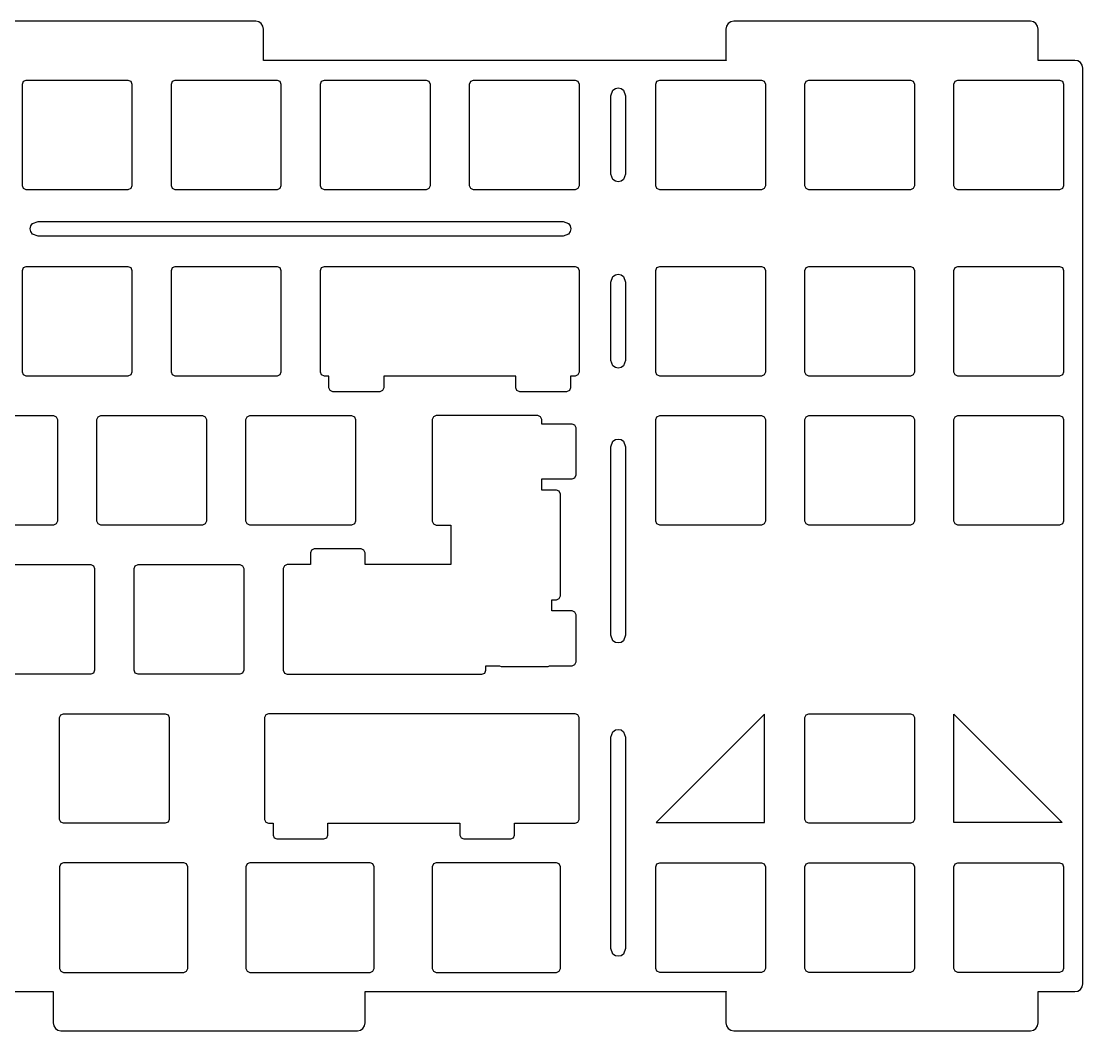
# Model space of a CAD drawing. Extents: x 8 to 355, y 3 to 132.
# Drawn here: x 219.5 to 355.1, y 3.5 to 132.5 of the extents above; entities that cross this region are included whole.
import ezdxf

# ---------------------------------------------------------------- set-up
doc = ezdxf.new("R2010")
doc.units = 0

msp = doc.modelspace()

# ---------------------------------------------------------------- linework, layer by layer
at = {"layer": 'Layer 1'}
for p, q in [((249.42492, 132.475089), (211.5249, 132.475089)), ((249.814857, 132.396755), (249.42492, 132.475089)), ((250.132616, 132.182869), (249.814857, 132.396755)), ((250.34651, 131.865109), (250.132616, 132.182869)), ((250.42485, 131.475151), (250.34651, 131.865109)), ((309.602864, 131.865109), (309.52445, 131.475151)), ((309.816925, 132.182869), (309.602864, 131.865109)), ((310.134861, 132.396755), (309.816925, 132.182869)), ((310.5249, 132.475089), (310.134861, 132.396755)), ((348.42491, 132.475089), (310.5249, 132.475089)), ((348.814869, 132.396755), (348.42491, 132.475089)), ((349.13263, 132.182869), (348.814869, 132.396755)), ((349.346516, 131.865109), (349.13263, 132.182869)), ((349.42485, 131.475151), (349.346516, 131.865109)), ((250.42485, 127.57513), (250.42485, 131.475151)), ((309.52445, 131.475151), (309.52445, 127.57513)), ((349.42485, 127.57513), (349.42485, 131.475151)), ((250.41485, 127.474878), (250.42485, 127.57513)), ((309.52445, 127.57513), (309.53475, 127.474878)), ((349.41455, 127.474878), (349.42485, 127.57513)), ((309.53475, 127.474878), (250.41485, 127.474878)), ((354.12485, 127.474878), (349.41455, 127.474878)), ((354.514809, 127.396543), (354.12485, 127.474878)), ((354.83257, 127.182657), (354.514809, 127.396543)), ((355.046456, 126.864896), (354.83257, 127.182657)), ((355.12479, 126.474939), (355.046456, 126.864896)), ((355.12479, 9.47485), (355.12479, 126.474939)), ((65.415165, 8.47491), (223.53468, 8.47491)), ((223.53468, 8.47491), (223.52468, 8.37521)), ((223.52468, 8.37521), (223.52468, 4.47519)), ((263.42457, 8.37521), (263.41457, 8.47491)), ((263.41457, 8.47491), (309.53475, 8.47491)), ((263.42457, 4.47519), (263.42457, 8.37521)), ((309.53475, 8.47491), (309.52445, 8.37521)), ((309.52445, 8.37521), (309.52445, 4.47519)), ((349.42485, 8.37521), (349.41455, 8.47491)), ((349.41455, 8.47491), (354.12485, 8.47491)), ((349.42485, 4.47519), (349.42485, 8.37521)), ((354.12485, 8.47491), (354.514809, 8.553244)), ((354.514809, 8.553244), (354.83257, 8.76713)), ((354.83257, 8.76713), (355.046456, 9.084891)), ((355.046456, 9.084891), (355.12479, 9.47485)), ((223.52468, 4.47519), (223.603014, 4.085231)), ((223.603014, 4.085231), (223.8169, 3.76747)), ((263.13235, 3.76747), (263.346236, 4.085231)), ((263.346236, 4.085231), (263.42457, 4.47519)), ((309.52445, 4.47519), (309.602864, 4.085231)), ((309.602864, 4.085231), (309.816925, 3.76747)), ((349.13263, 3.76747), (349.346516, 4.085231)), ((349.346516, 4.085231), (349.42485, 4.47519)), ((223.8169, 3.76747), (224.134661, 3.553584)), ((224.134661, 3.553584), (224.52462, 3.47525)), ((224.52462, 3.47525), (262.42463, 3.47525)), ((262.42463, 3.47525), (262.814589, 3.553584)), ((262.814589, 3.553584), (263.13235, 3.76747)), ((309.816925, 3.76747), (310.134861, 3.553584)), ((310.134861, 3.553584), (310.5249, 3.47525)), ((310.5249, 3.47525), (348.42491, 3.47525)), ((348.42491, 3.47525), (348.814869, 3.553584)), ((348.814869, 3.553584), (349.13263, 3.76747))]:
    msp.add_line(p, q, dxfattribs=at)
at = {"layer": 'Layer 2'}
for p, q in [((219.746447, 124.803553), (220.1, 124.95)), ((220.1, 124.95), (233.1, 124.95)), ((220.1, 124.95), (220.1, 124.95)), ((233.1, 124.95), (233.453553, 124.803553)), ((238.796447, 124.803553), (239.15, 124.95)), ((239.15, 124.95), (252.15, 124.95)), ((239.15, 124.95), (239.15, 124.95)), ((252.15, 124.95), (252.503553, 124.803553)), ((257.846447, 124.803553), (258.2, 124.95)), ((258.2, 124.95), (271.2, 124.95)), ((258.2, 124.95), (258.2, 124.95)), ((271.2, 124.95), (271.553553, 124.803553)), ((276.896447, 124.803553), (277.25, 124.95)), ((277.25, 124.95), (290.25, 124.95)), ((277.25, 124.95), (277.25, 124.95)), ((290.25, 124.95), (290.603553, 124.803553)), ((300.709447, 124.803553), (301.063, 124.95)), ((301.063, 124.95), (314.063, 124.95)), ((301.063, 124.95), (301.063, 124.95)), ((314.063, 124.95), (314.416553, 124.803553)), ((319.759447, 124.803553), (320.113, 124.95)), ((320.113, 124.95), (333.113, 124.95)), ((320.113, 124.95), (320.113, 124.95)), ((333.113, 124.95), (333.466553, 124.803553)), ((338.809447, 124.803553), (339.163, 124.95)), ((339.163, 124.95), (352.163, 124.95)), ((339.163, 124.95), (339.163, 124.95)), ((352.163, 124.95), (352.516553, 124.803553)), ((219.6, 124.45), (219.746447, 124.803553)), ((219.6, 111.45), (219.6, 124.45)), ((233.453553, 124.803553), (233.6, 124.45)), ((233.6, 124.45), (233.6, 111.45)), ((238.65, 124.45), (238.796447, 124.803553)), ((238.65, 111.45), (238.65, 124.45)), ((252.503553, 124.803553), (252.65, 124.45)), ((252.65, 124.45), (252.65, 111.45)), ((257.7, 124.45), (257.846447, 124.803553)), ((257.7, 111.45), (257.7, 124.45)), ((271.553553, 124.803553), (271.7, 124.45)), ((271.7, 124.45), (271.7, 111.45)), ((276.75, 124.45), (276.896447, 124.803553)), ((276.75, 111.45), (276.75, 124.45)), ((290.603553, 124.803553), (290.75, 124.45)), ((290.75, 124.45), (290.75, 111.45)), ((300.563, 124.45), (300.709447, 124.803553)), ((300.563, 111.45), (300.563, 124.45)), ((314.416553, 124.803553), (314.563, 124.45)), ((314.563, 124.45), (314.563, 111.45)), ((319.613, 124.45), (319.759447, 124.803553)), ((319.613, 111.45), (319.613, 124.45)), ((333.466553, 124.803553), (333.613, 124.45)), ((333.613, 124.45), (333.613, 111.45)), ((338.663, 124.45), (338.809447, 124.803553)), ((338.663, 111.45), (338.663, 124.45)), ((352.516553, 124.803553), (352.663, 124.45)), ((352.663, 124.45), (352.663, 111.45)), ((219.746447, 111.096447), (219.6, 111.45)), ((233.6, 111.45), (233.453553, 111.096447)), ((238.796447, 111.096447), (238.65, 111.45)), ((252.65, 111.45), (252.503553, 111.096447)), ((257.846447, 111.096447), (257.7, 111.45)), ((271.7, 111.45), (271.553553, 111.096447)), ((276.896447, 111.096447), (276.75, 111.45)), ((290.75, 111.45), (290.603553, 111.096447)), ((300.709447, 111.096447), (300.563, 111.45)), ((314.563, 111.45), (314.416553, 111.096447)), ((319.759447, 111.096447), (319.613, 111.45)), ((333.613, 111.45), (333.466553, 111.096447)), ((338.809447, 111.096447), (338.663, 111.45)), ((352.663, 111.45), (352.516553, 111.096447)), ((220.1, 110.95), (219.746447, 111.096447)), ((233.1, 110.95), (220.1, 110.95)), ((233.453553, 111.096447), (233.1, 110.95)), ((239.15, 110.95), (238.796447, 111.096447)), ((252.15, 110.95), (239.15, 110.95)), ((252.503553, 111.096447), (252.15, 110.95)), ((258.2, 110.95), (257.846447, 111.096447)), ((271.2, 110.95), (258.2, 110.95)), ((271.553553, 111.096447), (271.2, 110.95)), ((277.25, 110.95), (276.896447, 111.096447)), ((290.25, 110.95), (277.25, 110.95)), ((290.603553, 111.096447), (290.25, 110.95)), ((301.063, 110.95), (300.709447, 111.096447)), ((314.063, 110.95), (301.063, 110.95)), ((314.416553, 111.096447), (314.063, 110.95)), ((320.113, 110.95), (319.759447, 111.096447)), ((333.113, 110.95), (320.113, 110.95)), ((333.466553, 111.096447), (333.113, 110.95)), ((339.163, 110.95), (338.809447, 111.096447)), ((352.163, 110.95), (339.163, 110.95)), ((352.516553, 111.096447), (352.163, 110.95)), ((219.6, 100.637), (219.746447, 100.990553)), ((219.6, 87.637), (219.6, 100.637)), ((219.746447, 100.990553), (220.1, 101.137)), ((220.1, 101.137), (233.1, 101.137)), ((220.1, 101.137), (220.1, 101.137)), ((233.1, 101.137), (233.453553, 100.990553)), ((233.453553, 100.990553), (233.6, 100.637)), ((233.6, 100.637), (233.6, 87.637)), ((238.65, 100.637), (238.796447, 100.990553)), ((238.65, 87.637), (238.65, 100.637)), ((238.796447, 100.990553), (239.15, 101.137)), ((239.15, 101.137), (252.15, 101.137)), ((239.15, 101.137), (239.15, 101.137)), ((252.15, 101.137), (252.503553, 100.990553)), ((252.503553, 100.990553), (252.65, 100.637)), ((252.65, 100.637), (252.65, 87.637)), ((257.70003, 100.636772), (257.846293, 100.99037)), ((257.70003, 87.636532), (257.70003, 100.636772)), ((257.846293, 100.99037), (258.19974, 101.137)), ((258.19974, 101.137), (267.72474, 101.137)), ((267.72474, 101.137), (271.19998, 101.137)), ((271.19998, 101.137), (277.24974, 101.137)), ((277.24974, 101.137), (280.72498, 101.137)), ((280.72498, 101.137), (290.24998, 101.137)), ((290.24998, 101.137), (290.603763, 100.990554)), ((290.603763, 100.990554), (290.75021, 100.636772)), ((290.75021, 100.636772), (290.75021, 87.636532)), ((300.563, 100.637), (300.709447, 100.990553)), ((300.563, 87.637), (300.563, 100.637)), ((300.709447, 100.990553), (301.063, 101.137)), ((301.063, 101.137), (314.063, 101.137)), ((301.063, 101.137), (301.063, 101.137)), ((314.063, 101.137), (314.416553, 100.990553)), ((314.416553, 100.990553), (314.563, 100.637)), ((314.563, 100.637), (314.563, 87.637)), ((319.613, 100.637), (319.759447, 100.990553)), ((319.613, 87.637), (319.613, 100.637)), ((319.759447, 100.990553), (320.113, 101.137)), ((320.113, 101.137), (333.113, 101.137)), ((320.113, 101.137), (320.113, 101.137)), ((333.113, 101.137), (333.466553, 100.990553)), ((333.466553, 100.990553), (333.613, 100.637)), ((333.613, 100.637), (333.613, 87.637)), ((338.663, 100.637), (338.809447, 100.990553)), ((338.663, 87.637), (338.663, 100.637)), ((338.809447, 100.990553), (339.163, 101.137)), ((339.163, 101.137), (352.163, 101.137)), ((339.163, 101.137), (339.163, 101.137)), ((352.163, 101.137), (352.516553, 100.990553)), ((352.516553, 100.990553), (352.663, 100.637)), ((352.663, 100.637), (352.663, 87.637)), ((219.746447, 87.283447), (219.6, 87.637)), ((220.1, 87.137), (219.746447, 87.283447)), ((233.1, 87.137), (220.1, 87.137)), ((233.453553, 87.283447), (233.1, 87.137)), ((233.6, 87.637), (233.453553, 87.283447)), ((238.796447, 87.283447), (238.65, 87.637)), ((239.15, 87.137), (238.796447, 87.283447)), ((252.15, 87.137), (239.15, 87.137)), ((252.503553, 87.283447), (252.15, 87.137)), ((252.65, 87.637), (252.503553, 87.283447)), ((257.846476, 87.283268), (257.70003, 87.636532)), ((258.19974, 87.136821), (257.846476, 87.283268)), ((258.78679, 87.136821), (258.19974, 87.136821)), ((258.78679, 85.636654), (258.78679, 87.136821)), ((267.72474, 87.136821), (265.78688, 87.136821)), ((265.78688, 87.136821), (265.78688, 85.636654)), ((271.19998, 87.136821), (267.72474, 87.136821)), ((277.24974, 87.136821), (271.19998, 87.136821)), ((280.72498, 87.136821), (277.24974, 87.136821)), ((282.66285, 87.136821), (280.72498, 87.136821)), ((282.66285, 85.636654), (282.66285, 87.136821)), ((290.24998, 87.136821), (289.66294, 87.136821)), ((289.66294, 87.136821), (289.66294, 85.636654)), ((290.60358, 87.283084), (290.24998, 87.136821)), ((290.75021, 87.636532), (290.60358, 87.283084)), ((300.709447, 87.283447), (300.563, 87.637)), ((301.063, 87.137), (300.709447, 87.283447)), ((314.063, 87.137), (301.063, 87.137)), ((314.416553, 87.283447), (314.063, 87.137)), ((314.563, 87.637), (314.416553, 87.283447)), ((319.759447, 87.283447), (319.613, 87.637)), ((320.113, 87.137), (319.759447, 87.283447)), ((333.113, 87.137), (320.113, 87.137)), ((333.466553, 87.283447), (333.113, 87.137)), ((333.613, 87.637), (333.466553, 87.283447)), ((338.809447, 87.283447), (338.663, 87.637)), ((339.163, 87.137), (338.809447, 87.283447)), ((352.163, 87.137), (339.163, 87.137)), ((352.516553, 87.283447), (352.163, 87.137)), ((352.663, 87.637), (352.516553, 87.283447)), ((258.93342, 85.283206), (258.78679, 85.636654)), ((265.78688, 85.636654), (265.640434, 85.28339)), ((282.80948, 85.283206), (282.66285, 85.636654)), ((289.66294, 85.636654), (289.516494, 85.28339)), ((259.28702, 85.136943), (258.93342, 85.283206)), ((265.28717, 85.136943), (259.28702, 85.136943)), ((265.640434, 85.28339), (265.28717, 85.136943)), ((283.16308, 85.136943), (282.80948, 85.283206)), ((289.16323, 85.136943), (283.16308, 85.136943)), ((289.516494, 85.28339), (289.16323, 85.136943)), ((210.575, 82.087), (223.575, 82.087)), ((223.575, 82.087), (223.928553, 81.940553)), ((223.928553, 81.940553), (224.075, 81.587)), ((224.075, 81.587), (224.075, 68.587)), ((229.125, 81.587), (229.271447, 81.940553)), ((229.125, 68.587), (229.125, 81.587)), ((229.271447, 81.940553), (229.625, 82.087)), ((229.625, 82.087), (242.625, 82.087)), ((229.625, 82.087), (229.625, 82.087)), ((242.625, 82.087), (242.978553, 81.940553)), ((242.978553, 81.940553), (243.125, 81.587)), ((243.125, 81.587), (243.125, 68.587)), ((248.175, 81.587), (248.321447, 81.940553)), ((248.175, 68.587), (248.175, 81.587)), ((248.321447, 81.940553), (248.675, 82.087)), ((248.675, 82.087), (261.675, 82.087)), ((248.675, 82.087), (248.675, 82.087)), ((261.675, 82.087), (262.028553, 81.940553)), ((262.028553, 81.940553), (262.175, 81.587)), ((262.175, 81.587), (262.175, 68.587)), ((272.134495, 81.940504), (271.98805, 81.58724)), ((271.98805, 81.58724), (271.98805, 68.587)), ((272.48776, 82.086951), (272.134495, 81.940504)), ((285.488, 82.086951), (272.48776, 82.086951)), ((285.8416, 81.940688), (285.488, 82.086951)), ((285.98823, 81.58724), (285.8416, 81.940688)), ((285.98823, 81.000195), (285.98823, 81.58724)), ((300.563, 81.587), (300.709447, 81.940553)), ((300.563, 68.587), (300.563, 81.587)), ((300.709447, 81.940553), (301.063, 82.087)), ((301.063, 82.087), (314.063, 82.087)), ((301.063, 82.087), (301.063, 82.087)), ((314.063, 82.087), (314.416553, 81.940553)), ((314.416553, 81.940553), (314.563, 81.587)), ((314.563, 81.587), (314.563, 68.587)), ((319.613, 81.587), (319.759447, 81.940553)), ((319.613, 68.587), (319.613, 81.587)), ((319.759447, 81.940553), (320.113, 82.087)), ((320.113, 82.087), (333.113, 82.087)), ((320.113, 82.087), (320.113, 82.087)), ((333.113, 82.087), (333.466553, 81.940553)), ((333.466553, 81.940553), (333.613, 81.587)), ((333.613, 81.587), (333.613, 68.587)), ((338.663, 81.587), (338.809447, 81.940553)), ((338.663, 68.587), (338.663, 81.587)), ((338.809447, 81.940553), (339.163, 82.087)), ((339.163, 82.087), (352.163, 82.087)), ((339.163, 82.087), (339.163, 82.087)), ((352.163, 82.087), (352.516553, 81.940553)), ((352.516553, 81.940553), (352.663, 81.587)), ((352.663, 81.587), (352.663, 68.587)), ((289.86913, 81.000195), (285.98823, 81.000195)), ((290.222579, 80.853565), (289.86913, 81.000195)), ((290.36884, 80.499967), (290.222579, 80.853565)), ((290.36884, 74.499817), (290.36884, 80.499967)), ((285.98823, 72.561951), (285.98823, 74.000106)), ((285.98823, 74.000106), (289.86913, 74.000106)), ((289.86913, 74.000106), (290.222395, 74.146553)), ((290.222395, 74.146553), (290.36884, 74.499817)), ((287.86925, 72.561951), (285.98823, 72.561951)), ((288.222515, 72.415504), (287.86925, 72.561951)), ((288.36896, 72.06224), (288.222515, 72.415504)), ((288.36896, 59.062), (288.36896, 72.06224)), ((223.575, 68.087), (210.575, 68.087)), ((223.928553, 68.233447), (223.575, 68.087)), ((224.075, 68.587), (223.928553, 68.233447)), ((229.271447, 68.233447), (229.125, 68.587)), ((229.625, 68.087), (229.271447, 68.233447)), ((242.625, 68.087), (229.625, 68.087)), ((242.978553, 68.233447), (242.625, 68.087)), ((243.125, 68.587), (242.978553, 68.233447)), ((248.321447, 68.233447), (248.175, 68.587)), ((248.675, 68.087), (248.321447, 68.233447)), ((261.675, 68.087), (248.675, 68.087)), ((262.028553, 68.233447), (261.675, 68.087)), ((262.175, 68.587), (262.028553, 68.233447)), ((271.98805, 68.587), (272.134311, 68.233402)), ((272.134311, 68.233402), (272.48776, 68.086772)), ((272.48776, 68.086772), (274.36878, 68.086772)), ((274.36878, 68.086772), (274.36878, 63.036951)), ((300.709447, 68.233447), (300.563, 68.587)), ((301.063, 68.087), (300.709447, 68.233447)), ((314.063, 68.087), (301.063, 68.087)), ((314.416553, 68.233447), (314.063, 68.087)), ((314.563, 68.587), (314.416553, 68.233447)), ((319.759447, 68.233447), (319.613, 68.587)), ((320.113, 68.087), (319.759447, 68.233447)), ((333.113, 68.087), (320.113, 68.087)), ((333.466553, 68.233447), (333.113, 68.087)), ((333.613, 68.587), (333.466553, 68.233447)), ((338.809447, 68.233447), (338.663, 68.587)), ((339.163, 68.087), (338.809447, 68.233447)), ((352.163, 68.087), (339.163, 68.087)), ((352.516553, 68.233447), (352.163, 68.087)), ((352.663, 68.587), (352.516553, 68.233447)), ((256.5525, 64.890386), (256.40605, 64.537118)), ((256.40605, 64.537118), (256.40605, 63.036951)), ((256.90577, 65.036829), (256.5525, 64.890386)), ((262.90592, 65.036829), (256.90577, 65.036829)), ((263.259515, 64.890562), (262.90592, 65.036829)), ((263.40614, 64.537118), (263.259515, 64.890562)), ((263.40614, 63.036951), (263.40614, 64.537118)), ((215.338, 63.037), (228.338, 63.037)), ((228.338, 63.037), (228.691553, 62.890553)), ((228.691553, 62.890553), (228.838, 62.537)), ((228.838, 62.537), (228.838, 49.537)), ((233.888, 62.537), (234.034447, 62.890553)), ((233.888, 49.537), (233.888, 62.537)), ((234.034447, 62.890553), (234.388, 63.037)), ((234.388, 63.037), (247.388, 63.037)), ((234.388, 63.037), (234.388, 63.037)), ((247.388, 63.037), (247.741553, 62.890553)), ((247.741553, 62.890553), (247.888, 62.537)), ((247.888, 62.537), (247.888, 49.537)), ((253.084495, 62.890504), (252.93805, 62.53724)), ((252.93805, 62.53724), (252.93805, 49.537)), ((253.43776, 63.036951), (253.084495, 62.890504)), ((256.40605, 63.036951), (253.43776, 63.036951)), ((265.34401, 63.036951), (263.40614, 63.036951)), ((266.438, 63.036951), (265.34401, 63.036951)), ((274.36878, 63.036951), (266.438, 63.036951)), ((287.28221, 57.124133), (287.28221, 58.561772)), ((287.28221, 58.561772), (287.86925, 58.561772)), ((287.86925, 58.561772), (288.222699, 58.708402)), ((288.222699, 58.708402), (288.36896, 59.062)), ((289.86913, 57.124133), (287.28221, 57.124133)), ((290.222579, 56.977503), (289.86913, 57.124133)), ((290.36884, 56.623905), (290.222579, 56.977503)), ((290.36884, 50.623755), (290.36884, 56.623905)), ((289.86913, 50.124044), (290.222395, 50.270491)), ((290.222395, 50.270491), (290.36884, 50.623755)), ((228.338, 49.037), (215.338, 49.037)), ((228.691553, 49.183447), (228.338, 49.037)), ((228.838, 49.537), (228.691553, 49.183447)), ((234.034447, 49.183447), (233.888, 49.537)), ((234.388, 49.037), (234.034447, 49.183447)), ((247.388, 49.037), (234.388, 49.037)), ((247.741553, 49.183447), (247.388, 49.037)), ((247.888, 49.537), (247.741553, 49.183447)), ((252.93805, 49.537), (253.084311, 49.183402)), ((253.084311, 49.183402), (253.43776, 49.036772)), ((253.43776, 49.036772), (265.34401, 49.036772)), ((265.34401, 49.036772), (266.438, 49.036772)), ((266.438, 49.036772), (278.34425, 49.036772)), ((278.34425, 49.036772), (278.697699, 49.183402)), ((278.697699, 49.183402), (278.84396, 49.537)), ((278.84396, 49.537), (278.84396, 50.124044)), ((278.84396, 50.124044), (280.57202, 50.124044)), ((280.57202, 50.124044), (280.78183, 50.037224)), ((280.78183, 50.037224), (286.78198, 50.037224)), ((286.78198, 50.037224), (286.99178, 50.124044)), ((286.99178, 50.124044), (289.86913, 50.124044)), ((224.363, 43.487), (224.509447, 43.840553)), ((224.363, 30.487), (224.363, 43.487)), ((224.509447, 43.840553), (224.863, 43.987)), ((224.863, 43.987), (237.863, 43.987)), ((224.863, 43.987), (224.863, 43.987)), ((237.863, 43.987), (238.216553, 43.840553)), ((238.216553, 43.840553), (238.363, 43.487)), ((238.363, 43.487), (238.363, 30.487)), ((250.702397, 43.840684), (250.55577, 43.48724)), ((250.55577, 43.48724), (250.55577, 30.487)), ((251.05599, 43.986951), (250.702397, 43.840684)), ((260.58099, 43.986951), (251.05599, 43.986951)), ((264.05623, 43.986951), (260.58099, 43.986951)), ((272.59886, 43.986951), (264.05623, 43.986951)), ((273.58123, 43.986951), (272.59886, 43.986951)), ((277.24974, 43.986951), (273.58123, 43.986951)), ((278.65276, 43.986951), (277.24974, 43.986951)), ((290.24998, 43.986951), (278.65276, 43.986951)), ((290.60358, 43.840688), (290.24998, 43.986951)), ((290.75021, 43.48724), (290.60358, 43.840688)), ((290.75021, 30.487), (290.75021, 43.48724)), ((319.613, 43.487), (319.759447, 43.840553)), ((319.613, 30.487), (319.613, 43.487)), ((319.759447, 43.840553), (320.113, 43.987)), ((320.113, 43.987), (333.113, 43.987)), ((320.113, 43.987), (320.113, 43.987)), ((333.113, 43.987), (333.466553, 43.840553)), ((333.466553, 43.840553), (333.613, 43.487)), ((333.613, 43.487), (333.613, 30.487)), ((224.509447, 30.133447), (224.363, 30.487)), ((224.863, 29.987), (224.509447, 30.133447)), ((237.863, 29.987), (224.863, 29.987)), ((238.216553, 30.133447), (237.863, 29.987)), ((238.363, 30.487), (238.216553, 30.133447)), ((250.55577, 30.487), (250.702213, 30.13322)), ((250.702213, 30.13322), (251.05599, 29.98677)), ((251.05599, 29.98677), (251.64304, 29.98677)), ((251.64304, 29.98677), (251.64304, 28.48712)), ((258.64313, 28.48712), (258.64313, 29.98677)), ((258.64313, 29.98677), (260.58099, 29.98677)), ((260.58099, 29.98677), (264.05623, 29.98677)), ((264.05623, 29.98677), (272.59886, 29.98677)), ((272.59886, 29.98677), (273.58123, 29.98677)), ((273.58123, 29.98677), (275.5191, 29.98677)), ((275.5191, 29.98677), (275.5191, 28.48712)), ((282.51919, 28.48712), (282.51919, 29.98677)), ((282.51919, 29.98677), (290.24998, 29.98677)), ((290.24998, 29.98677), (290.603763, 30.133217)), ((290.603763, 30.133217), (290.75021, 30.487)), ((319.759447, 30.133447), (319.613, 30.487)), ((320.113, 29.987), (319.759447, 30.133447)), ((333.113, 29.987), (320.113, 29.987)), ((333.466553, 30.133447), (333.113, 29.987)), ((333.613, 30.487), (333.466553, 30.133447)), ((251.64304, 28.48712), (251.789303, 28.13352)), ((251.789303, 28.13352), (252.14275, 27.98689)), ((252.14275, 27.98689), (258.1429, 27.98689)), ((258.1429, 27.98689), (258.496683, 28.133337)), ((258.496683, 28.133337), (258.64313, 28.48712)), ((275.5191, 28.48712), (275.665363, 28.13352)), ((275.665363, 28.13352), (276.01881, 27.98689)), ((276.01881, 27.98689), (282.01896, 27.98689)), ((282.01896, 27.98689), (282.372743, 28.133337)), ((282.372743, 28.133337), (282.51919, 28.48712)), ((224.509497, 24.790503), (224.36305, 24.43724)), ((224.36305, 24.43724), (224.36305, 11.437)), ((224.86276, 24.93695), (224.509497, 24.790503)), ((227.24401, 24.93695), (224.86276, 24.93695)), ((237.863, 24.93695), (227.24401, 24.93695)), ((240.24425, 24.93695), (237.863, 24.93695)), ((240.597513, 24.790503), (240.24425, 24.93695)), ((240.74396, 24.43724), (240.597513, 24.790503)), ((240.74396, 11.437), (240.74396, 24.43724)), ((248.321477, 24.790503), (248.17503, 24.43724)), ((248.17503, 24.43724), (248.17503, 11.437)), ((248.67474, 24.93695), (248.321477, 24.790503)), ((251.05599, 24.93695), (248.67474, 24.93695)), ((261.67498, 24.93695), (251.05599, 24.93695)), ((264.05623, 24.93695), (261.67498, 24.93695)), ((264.409493, 24.790503), (264.05623, 24.93695)), ((264.55594, 24.43724), (264.409493, 24.790503)), ((264.55594, 11.437), (264.55594, 24.43724)), ((272.134497, 24.790503), (271.98805, 24.43724)), ((271.98805, 24.43724), (271.98805, 11.437)), ((272.48776, 24.93695), (272.134497, 24.790503)), ((274.86901, 24.93695), (272.48776, 24.93695)), ((285.488, 24.93695), (274.86901, 24.93695)), ((287.86925, 24.93695), (285.488, 24.93695)), ((288.222513, 24.790503), (287.86925, 24.93695)), ((288.36896, 24.43724), (288.222513, 24.790503)), ((288.36896, 11.437), (288.36896, 24.43724)), ((300.563, 24.437), (300.709447, 24.790553)), ((300.563, 11.437), (300.563, 24.437)), ((300.709447, 24.790553), (301.063, 24.937)), ((301.063, 24.937), (314.063, 24.937)), ((301.063, 24.937), (301.063, 24.937)), ((314.063, 24.937), (314.416553, 24.790553)), ((314.416553, 24.790553), (314.563, 24.437)), ((314.563, 24.437), (314.563, 11.437)), ((319.613, 24.437), (319.759447, 24.790553)), ((319.613, 11.437), (319.613, 24.437)), ((319.759447, 24.790553), (320.113, 24.937)), ((320.113, 24.937), (333.113, 24.937)), ((320.113, 24.937), (320.113, 24.937)), ((333.113, 24.937), (333.466553, 24.790553)), ((333.466553, 24.790553), (333.613, 24.437)), ((333.613, 24.437), (333.613, 11.437)), ((338.663, 24.437), (338.809447, 24.790553)), ((338.663, 11.437), (338.663, 24.437)), ((338.809447, 24.790553), (339.163, 24.937)), ((339.163, 24.937), (352.163, 24.937)), ((339.163, 24.937), (339.163, 24.937)), ((352.163, 24.937), (352.516553, 24.790553)), ((352.516553, 24.790553), (352.663, 24.437)), ((352.663, 24.437), (352.663, 11.437)), ((224.36305, 11.437), (224.509313, 11.0834)), ((224.509313, 11.0834), (224.86276, 10.93677)), ((224.86276, 10.93677), (227.24401, 10.93677)), ((227.24401, 10.93677), (237.863, 10.93677)), ((237.863, 10.93677), (240.24425, 10.93677)), ((240.24425, 10.93677), (240.597697, 11.0834)), ((240.597697, 11.0834), (240.74396, 11.437)), ((248.17503, 11.437), (248.321293, 11.0834)), ((248.321293, 11.0834), (248.67474, 10.93677)), ((248.67474, 10.93677), (251.05599, 10.93677)), ((251.05599, 10.93677), (261.67498, 10.93677)), ((261.67498, 10.93677), (264.05623, 10.93677)), ((264.05623, 10.93677), (264.409677, 11.0834)), ((264.409677, 11.0834), (264.55594, 11.437)), ((271.98805, 11.437), (272.134313, 11.0834)), ((272.134313, 11.0834), (272.48776, 10.93677)), ((272.48776, 10.93677), (274.86901, 10.93677)), ((274.86901, 10.93677), (285.488, 10.93677)), ((285.488, 10.93677), (287.86925, 10.93677)), ((287.86925, 10.93677), (288.222697, 11.0834)), ((288.222697, 11.0834), (288.36896, 11.437)), ((300.709447, 11.083447), (300.563, 11.437)), ((301.063, 10.937), (300.709447, 11.083447)), ((314.063, 10.937), (301.063, 10.937)), ((314.416553, 11.083447), (314.063, 10.937)), ((314.563, 11.437), (314.416553, 11.083447)), ((319.759447, 11.083447), (319.613, 11.437)), ((320.113, 10.937), (319.759447, 11.083447)), ((333.113, 10.937), (320.113, 10.937)), ((333.466553, 11.083447), (333.113, 10.937)), ((333.613, 11.437), (333.466553, 11.083447)), ((338.809447, 11.083447), (338.663, 11.437)), ((339.163, 10.937), (338.809447, 11.083447)), ((352.163, 10.937), (339.163, 10.937)), ((352.516553, 11.083447), (352.163, 10.937)), ((352.663, 11.437), (352.516553, 11.083447))]:
    msp.add_line(p, q, dxfattribs=at)
at = {"layer": 'Layer 3'}
for p, q in [((294.79999, 122.95), (295.078239, 123.657107)), ((295.078239, 123.657107), (295.386441, 123.87388)), ((295.386441, 123.87388), (295.74999, 123.95)), ((295.74999, 123.95), (295.74999, 123.95)), ((295.74999, 123.95), (296.113539, 123.87388)), ((295.74999, 123.95), (295.74999, 123.95)), ((296.113539, 123.87388), (296.421741, 123.657107)), ((296.421741, 123.657107), (296.69999, 122.95)), ((294.79999, 112.95), (294.79999, 122.95)), ((296.69999, 122.95), (296.69999, 112.95)), ((295.078239, 112.242893), (294.79999, 112.95)), ((296.69999, 112.95), (296.421741, 112.242893)), ((295.386441, 112.02612), (295.078239, 112.242893)), ((295.74999, 111.95), (295.386441, 112.02612)), ((296.113539, 112.02612), (295.74999, 111.95)), ((295.74999, 111.95), (295.74999, 111.95)), ((296.421741, 112.242893), (296.113539, 112.02612)), ((220.60001, 105.95), (220.67613, 106.313549)), ((220.67613, 105.586451), (220.60001, 105.95)), ((220.60001, 105.95), (220.60001, 105.95)), ((220.67613, 106.313549), (220.892903, 106.621751)), ((220.892903, 106.621751), (221.60001, 106.9)), ((221.60001, 106.9), (288.700008, 106.9)), ((221.60001, 106.9), (221.60001, 106.9)), ((288.700008, 106.9), (289.407115, 106.621751)), ((289.407115, 106.621751), (289.623888, 106.313549)), ((289.623888, 106.313549), (289.700008, 105.95)), ((289.700008, 105.95), (289.623888, 105.586451)), ((289.700008, 105.95), (289.700008, 105.95)), ((220.892903, 105.278248), (220.67613, 105.586451)), ((221.60001, 105), (220.892903, 105.278248)), ((288.700008, 105), (221.60001, 105)), ((289.407115, 105.278248), (288.700008, 105)), ((289.623888, 105.586451), (289.407115, 105.278248)), ((294.79999, 99.137001), (295.078239, 99.844108)), ((294.79999, 89.137001), (294.79999, 99.137001)), ((295.078239, 99.844108), (295.386441, 100.060881)), ((295.386441, 100.060881), (295.74999, 100.137001)), ((295.74999, 100.137001), (295.74999, 100.137001)), ((295.74999, 100.137001), (296.113539, 100.060881)), ((295.74999, 100.137001), (295.74999, 100.137001)), ((296.113539, 100.060881), (296.421741, 99.844108)), ((296.421741, 99.844108), (296.69999, 99.137001)), ((296.69999, 99.137001), (296.69999, 89.137001)), ((295.078239, 88.429894), (294.79999, 89.137001)), ((295.386441, 88.213121), (295.078239, 88.429894)), ((295.74999, 88.137001), (295.386441, 88.213121)), ((296.113539, 88.213121), (295.74999, 88.137001)), ((296.421741, 88.429894), (296.113539, 88.213121)), ((296.69999, 89.137001), (296.421741, 88.429894)), ((295.74999, 88.137001), (295.74999, 88.137001)), ((294.79999, 78.087002), (295.078239, 78.794109)), ((295.078239, 78.794109), (295.386441, 79.010882)), ((295.386441, 79.010882), (295.74999, 79.087002)), ((295.74999, 79.087002), (295.74999, 79.087002)), ((295.74999, 79.087002), (296.113539, 79.010882)), ((295.74999, 79.087002), (295.74999, 79.087002)), ((296.113539, 79.010882), (296.421741, 78.794109)), ((296.421741, 78.794109), (296.69999, 78.087002)), ((294.79999, 54.029001), (294.79999, 78.087002)), ((296.69999, 78.087002), (296.69999, 54.029001)), ((295.078239, 53.321894), (294.79999, 54.029001)), ((295.386441, 53.105121), (295.078239, 53.321894)), ((295.74999, 53.029001), (295.386441, 53.105121)), ((296.113539, 53.105121), (295.74999, 53.029001)), ((295.74999, 53.029001), (295.74999, 53.029001)), ((296.421741, 53.321894), (296.113539, 53.105121)), ((296.69999, 54.029001), (296.421741, 53.321894)), ((314.46724, 43.926316), (300.62368, 30.0828)), ((314.46724, 30.0828), (314.46724, 43.926316)), ((338.65885, 30.0828), (338.65885, 43.926316)), ((338.65885, 43.926316), (352.50241, 30.0828)), ((294.79999, 40.987), (295.078239, 41.694107)), ((294.79999, 13.987), (294.79999, 40.987)), ((295.078239, 41.694107), (295.386441, 41.91088)), ((295.386441, 41.91088), (295.74999, 41.987)), ((295.74999, 41.987), (295.74999, 41.987)), ((295.74999, 41.987), (296.113539, 41.91088)), ((295.74999, 41.987), (295.74999, 41.987)), ((296.113539, 41.91088), (296.421741, 41.694107)), ((296.421741, 41.694107), (296.69999, 40.987)), ((296.69999, 40.987), (296.69999, 13.987)), ((300.62368, 30.0828), (314.46724, 30.0828)), ((352.50241, 30.0828), (338.65885, 30.0828)), ((295.078239, 13.279893), (294.79999, 13.987)), ((296.69999, 13.987), (296.421741, 13.279893)), ((295.386441, 13.06312), (295.078239, 13.279893)), ((295.74999, 12.987), (295.386441, 13.06312)), ((296.113539, 13.06312), (295.74999, 12.987)), ((295.74999, 12.987), (295.74999, 12.987)), ((296.421741, 13.279893), (296.113539, 13.06312))]:
    msp.add_line(p, q, dxfattribs=at)

doc.saveas('drawing.dxf')
